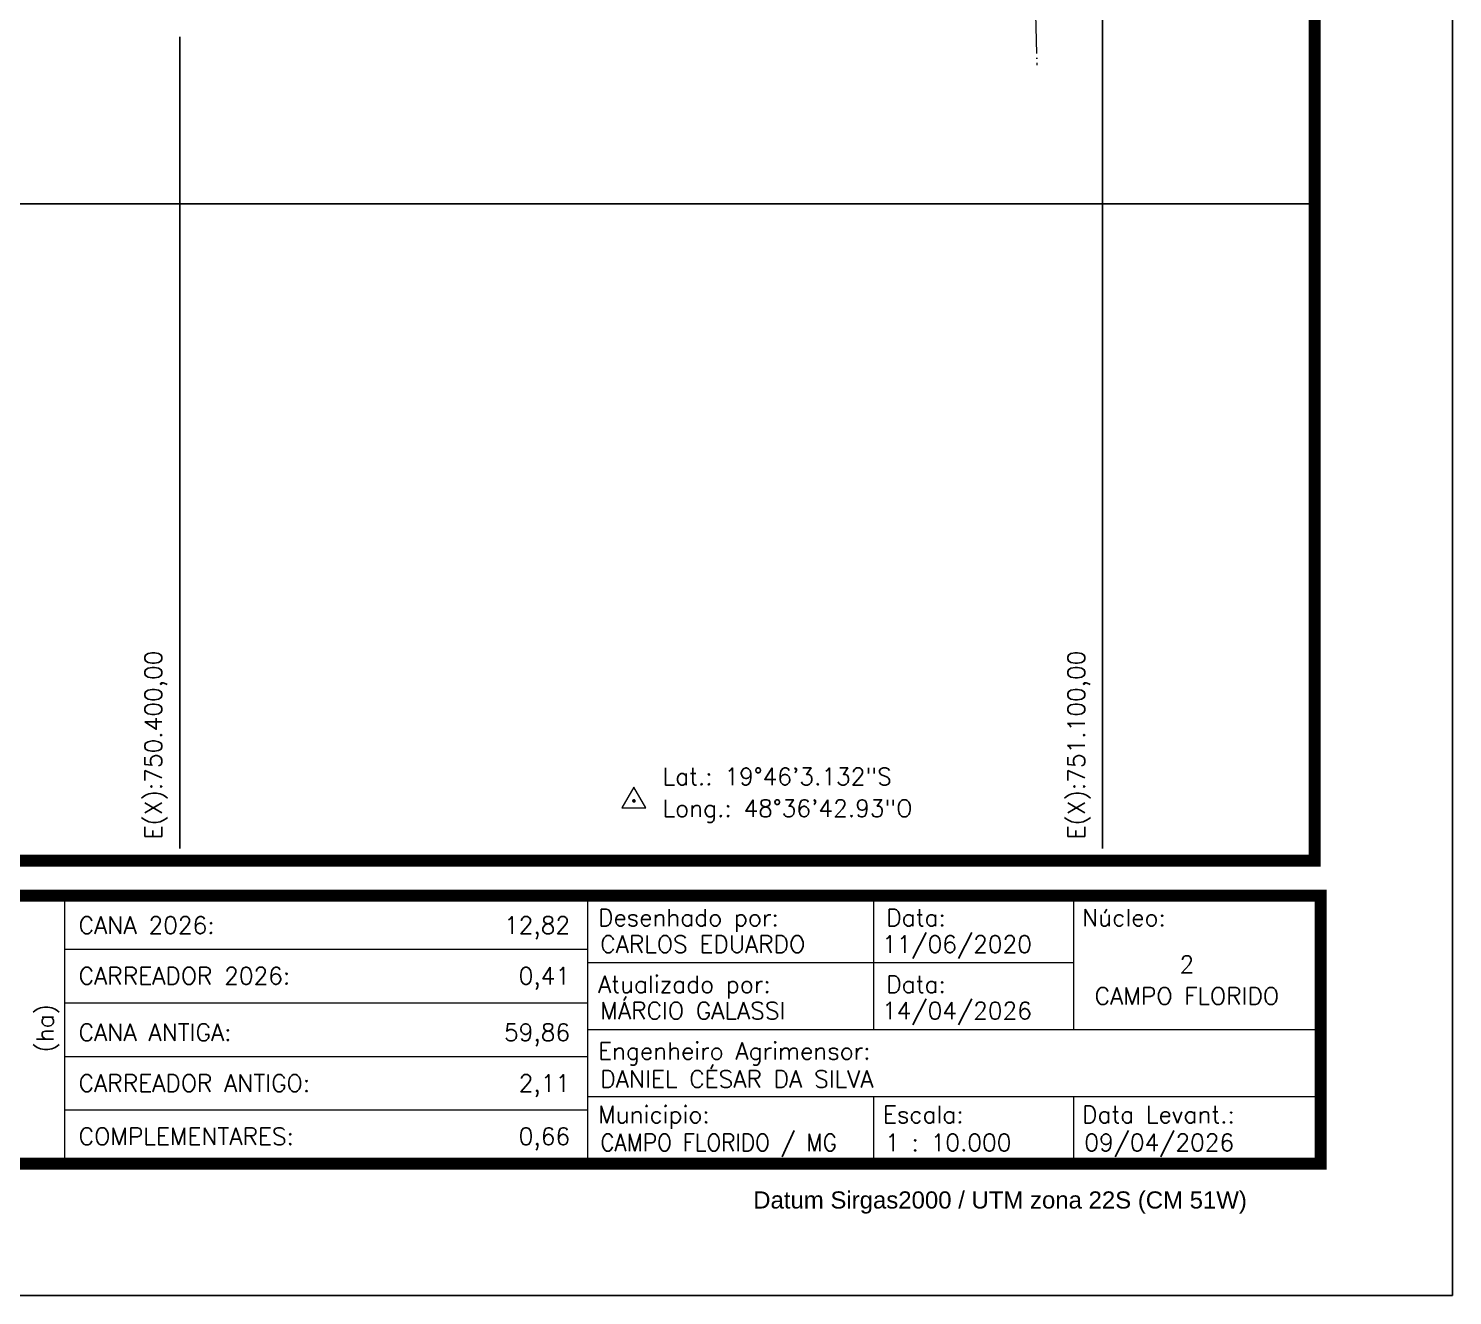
# Model space of a CAD drawing. Extents: x 749265 to 751365, y 7811172 to 7814142.
# Drawn here: x 750285 to 751365, y 7811172 to 7812133 of the extents above; entities that cross this region are included whole.
import ezdxf
from ezdxf.enums import TextEntityAlignment as Align

# ---------------------------------------------------------------- set-up
doc = ezdxf.new("R2010")
doc.units = 0
doc.header["$MEASUREMENT"] = 0
for name, pattern in [('CERCA', [47, 40, -3.5, 0, -3.5]), ('CONTINUO', [0]), ('LIN0', [0])]:
    doc.linetypes.add(name, pattern=pattern)
doc.layers.add('MALHA', color=8, linetype='CONTINUO')
doc.layers.add('MARGEM', color=7, linetype='CONTINUO')
doc.layers.add('TEXTO_DIVERSOS', color=7, linetype='Continuous', lineweight=5)
doc.styles.add('marcelo', font='arial.ttf')
doc.styles.add('SIMPLEX', font='simplex', dxfattribs={"height": 0.2})

msp = doc.modelspace()

# ---------------------------------------------------------------- linework, layer by layer
at = {"layer": 'MALHA'}
for p, q in [((751100, 7811510.9), (751100, 7812325)), ((750400, 7811510.9), (750400, 7812126.6)), ((750196.5, 7812000), (751260.9, 7812000))]:
    msp.add_line(p, q, dxfattribs=at)
at = {"layer": 'MARGEM', "color": 174, "linetype": 'LIN0', "flags": 128}
msp.add_lwpolyline([(751365.4, 7811171.9), (751365.4, 7814141.9), (749265.4, 7814141.9), (749265.4, 7811171.9)], close=True, dxfattribs=at)
at = {"layer": 'MARGEM', "color": 174, "linetype": 'LIN0', "const_width": 9.09, "flags": 128}
for points in [[(751260.9, 7811501.7), (751260.9, 7814037.3), (749360.9, 7814037.3), (749360.9, 7811501.7)], [(749365.4, 7811475.2), (751265.4, 7811475.2), (751265.4, 7811271.9), (749365.4, 7811271.9)]]:
    msp.add_lwpolyline(points, close=True, dxfattribs=at)
at = {"layer": 'MARGEM', "color": 174, "linetype": 'LIN0', "const_width": 1.01, "flags": 128}
for points in [[(750312.7, 7811475.2), (750312.7, 7811274.4)], [(750709.4, 7811475.2), (750709.4, 7811274.4)], [(750926.3, 7811373.6), (750926.3, 7811475.2)], [(751078.1, 7811373.6), (751078.1, 7811475.2)], [(750312.7, 7811434.6), (750709.4, 7811434.6)], [(750709.4, 7811424.4), (751078.1, 7811424.4)], [(750312.7, 7811393.9), (750709.4, 7811393.9)], [(750709.4, 7811373.6), (751265.5, 7811373.6)], [(750312.7, 7811353.2), (750709.4, 7811353.2)], [(750709.4, 7811322.7), (751265.4, 7811322.7)], [(750926.3, 7811322.7), (750926.3, 7811272.4)], [(751078.1, 7811322.7), (751078.1, 7811272.4)], [(750312.7, 7811312.6), (750709.4, 7811312.6)]]:
    msp.add_lwpolyline(points, dxfattribs=at)
at = {"layer": 'TEXTO_DIVERSOS', "color": 7, "linetype": 'CERCA', "flags": 128}
msp.add_lwpolyline([(751044.1, 7812342.4), (751050.1, 7812105.3)], dxfattribs=at)
at = {"layer": 'TEXTO_DIVERSOS', "color": 7, "lineweight": 9, "flags": 128}
msp.add_lwpolyline([(750735.4, 7811541.9), (750753.5, 7811541.9), (750744.5, 7811557.6)], close=True, dxfattribs=at)
at = {"layer": 'TEXTO_DIVERSOS', "color": 7, "lineweight": 9, "const_width": 1.41, "flags": 128}
msp.add_lwpolyline([(750743.8, 7811547.1, -1), (750745.2, 7811547.1, -1)], format="xyb", close=True, dxfattribs=at)

# ---------------------------------------------------------------- texts
at = {"layer": 'MALHA', "linetype": 'Continuous', "style": 'SIMPLEX'}
for s, p in [('E(X):750.400,00', (750390.4, 7811517.9)), ('E(X):751.100,00', (751090.4, 7811517.9))]:
    msp.add_text(s, height=13, rotation=90, dxfattribs=at).set_placement(p, align=Align.BOTTOM_LEFT)
at = {"layer": 'MARGEM', "color": 7, "linetype": 'Continuous', "style": 'SIMPLEX'}
for s, p in [('CANA 2026:', (750323.4, 7811459.3)), ('11/06/2020', (750932.7, 7811444.9)), ('CARLOS EDUARDO', (750719, 7811444.9)), ('CARREADOR 2026:', (750323.4, 7811420.9)), ('MÁRCIO GALASSI', (750719, 7811394.5)), ('14/04/2026', (750932.7, 7811394.5)), ('CANA ANTIGA:', (750323.4, 7811378)), ('CARREADOR ANTIGO:', (750323.4, 7811339.5)), ('DANIEL CÉSAR DA SILVA', (750719, 7811342.7)), ('COMPLEMENTARES:', (750323.4, 7811299.2)), ('1 : 10.000', (750935, 7811294.5)), ('09/04/2026', (751086.1, 7811294.5))]:
    msp.add_text(s, height=13, dxfattribs=at).set_placement(p, align=Align.TOP_LEFT)
for s, p in [('12,82', (750696.1, 7811459.3)), ('0,41', (750696.1, 7811420.9)), ('59,86', (750696.1, 7811378)), ('2,11', (750696.1, 7811339.5)), ('0,66', (750696.1, 7811299.2))]:
    msp.add_text(s, height=13, dxfattribs=at).set_placement(p, align=Align.TOP_RIGHT)
at = {"layer": 'MARGEM', "color": 7, "linetype": 'Continuous', "lineweight": 9}
for s, style, p in [('Desenhado por:', 'SIMPLEX', (750717.3, 7811465.1)), ('Data:', 'SIMPLEX', (750935.9, 7811465.1)), ('Núcleo:', 'SIMPLEX', (751084.4, 7811465.1)), ('Atualizado por:', 'SIMPLEX', (750717.3, 7811414.5)), ('Data:', 'SIMPLEX', (750935.9, 7811414.5)), ('Engenheiro Agrimensor:', 'SIMPLEX', (750717.3, 7811363.9)), ('Municipio:', 'SIMPLEX', (750717.3, 7811315.7)), ('Escala:', 'SIMPLEX', (750933.3, 7811315.7)), ('Data Levant.:', 'SIMPLEX', (751084.4, 7811315.7)), ('Datum Sirgas2000 / UTM zona 22S (CM 51W)', 'marcelo', (750835, 7811250.9))]:
    msp.add_text(s, height=13, dxfattribs=dict(at, style=style)).set_placement(p, align=Align.TOP_LEFT)
at = {"layer": 'MARGEM', "color": 7, "linetype": 'Continuous', "style": 'SIMPLEX'}
for s, p in [('2', (751163.9, 7811423.1)), ('CAMPO FLORIDO', (751163.9, 7811399.1))]:
    msp.add_text(s, height=13, dxfattribs=at).set_placement(p, align=Align.MIDDLE_CENTER)
msp.add_text('(ha)', height=13, rotation=90, dxfattribs=at).set_placement((750297.8, 7811374.6), align=Align.MIDDLE_CENTER)
at = {"layer": 'MARGEM', "color": 7, "linetype": 'Continuous', "style": 'SIMPLEX', "width": 0.92}
msp.add_text('CAMPO FLORIDO / MG', height=13, dxfattribs=at).set_placement((750719, 7811294.5), align=Align.TOP_LEFT)
at = {"layer": 'TEXTO_DIVERSOS', "linetype": 'ByBlock', "style": 'SIMPLEX'}
for s, p in [('Lat.: 19°46\'3.132"S', (750766.3, 7811559.1, 656.8)), ('Long.: 48°36\'42.93"O', (750766.3, 7811535, 656.8))]:
    msp.add_text(s, height=13, dxfattribs=at).set_placement(p)

doc.saveas('drawing.dxf')
